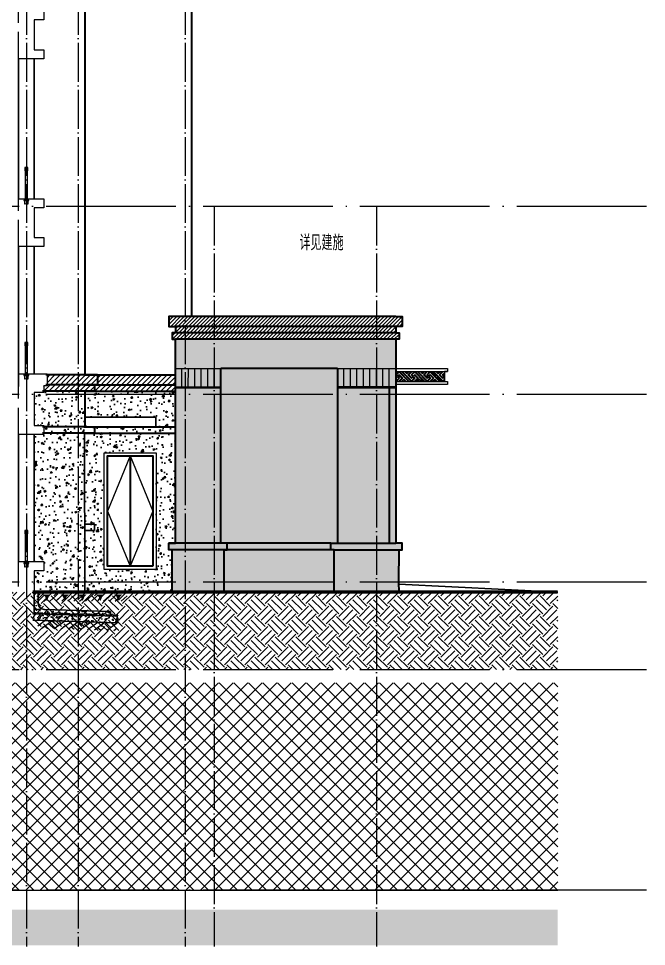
# Model space of a CAD drawing. Extents: x -518115 to 389031, y -231062 to 1628073.
# Drawn here: x 42304 to 51991, y -113795 to -99476 of the extents above; entities that cross this region are included whole.
import ezdxf
from ezdxf.xclip import XClip

# ---------------------------------------------------------------- set-up
doc = ezdxf.new("R2010")
doc.units = 0
doc.header["$LTSCALE"] = 1000
doc.header["$MEASUREMENT"] = 0
doc.header["$XCLIPFRAME"] = 0
doc.linetypes.add('DASH', pattern=[0.35, 0.25, -0.1])
doc.linetypes.add('DOTE', pattern=[2.42, 2, -0.2, 0.02, -0.2])
for name, color, linetype in [('3-剖面填充（细）', 250, 'Continuous'), ('5-平立面看线1', 45, 'Continuous'), ('COLUMN', 9, 'Continuous'), ('PUB_TEXT', 4, 'Continuous'), ('看线', 251, 'Continuous')]:
    doc.layers.add(name, color=color, linetype=linetype)
for name, color, linetype, lineweight in [('DOTE', 19, 'DOTE', 9), ('WINDOW', 144, 'Continuous', 15), ('内粉刷', 37, 'Continuous', 9), ('填充', 251, 'Continuous', 5), ('栏杆', 163, 'Continuous', 5), ('立面-中轮廓线', 213, 'Continuous', 35), ('立面-普通轮廓', 7, 'Continuous', 18), ('立面-栏杆', 105, 'Continuous', 15), ('立面-窗', 129, 'Continuous', 30), ('立面-窗开启线', 250, 'Continuous', 13), ('粉刷', 251, 'Continuous', 9)]:
    doc.layers.add(name, color=color, linetype=linetype, lineweight=lineweight)
doc.styles.add('_TCH_AXIS', font='COMPLEX', dxfattribs={"bigfont": 'GBCBIG'})
pattern_1 = [(50, (28072.99, 249033.25), (143.452037, -12.550427), [15, -165]), (355, (28072.99, 249033.25), (-27.750267, 150.438427), [12, -132]), (100.4514, (28084.94, 249032.2), (115.701876, 137.88791), [12.74804, -140.22842]), (46.1842, (28072.99, 249073.25), (213.44821, -33.1038), [22.5, -247.5]), (96.6356, (28090.77, 249070.5), (186.93254, 194.82357), [19.12206, -210.3426]), (351.1842, (28072.99, 249073.25), (186.93239, 194.82372), [18, -198]), (21, (28092.99, 249063.25), (119.38141, -80.52378), [15, -165]), (326, (28092.99, 249063.25), (48.663066, 145.03001), [12, -132]), (71.4514, (28102.93, 249056.54), (168.044526, 64.5061), [12.74804, -140.22842]), (37.5, (28072.986, 249033.25), (2.431971, 66.578771), [0, -130.4, 0, -134, 0, -132.5]), (7.5, (28072.986, 249033.25), (52.613907, 78.882342), [0, -76.4, 0, -127.4, 0, -50.5]), (327.5, (28028.386, 249033.25), (106.764487, -4.510974), [0, -50, 0, -156, 0, -207]), (317.5, (28008.39, 249033.25), (116.637234, 20.020996), [0, -65, 0, -103.6, 0, -147])]

# ---------------------------------------------------------------- blocks, each defined once
blk = doc.blocks.new('GDFGDGRGDGD')
at = {"layer": '内粉刷'}
blk.add_lwpolyline([(552569, 93471), (552569, 93656), (552959, 93656), (552959, 93516), (552809, 93516), (552809, 93056), (552959, 93056), (552959, 92916), (552569, 92916), (552569, 93331)], dxfattribs=at)
at = {"layer": '立面-中轮廓线'}
for p, q in [((553589, 96436), (553589, 93536)), ((555239, 96436), (555239, 93536))]:
    blk.add_line(p, q, dxfattribs=at)
blk = doc.blocks.new('A$C01BC52BD')
at = {"layer": '立面-栏杆'}
for p, q in [((-15, 0), (-15, 450)), ((15, 450), (15, 0))]:
    blk.add_line(p, q, dxfattribs=at)
at = {"layer": '立面-栏杆', "linetype": 'DASH', "ltscale": 0.1}
for p, q in [((40, 0), (-40, 0)), ((-40, 0), (-40, -7)), ((40, -7), (40, 0)), ((-40, -7), (-30, -7)), ((-30, -7), (-30, -51)), ((-22, -7), (22, -7)), ((-22, -51), (-22, -7)), ((-15, -53), (-21, -53)), ((-21, -60), (-15, -60)), ((-13, -57), (-13, -56)), ((13, -56), (13, -57)), ((21, -53), (15, -53)), ((15, -60), (21, -60)), ((22, -7), (22, -51)), ((30, -7), (40, -7)), ((30, -51), (30, -7))]:
    blk.add_line(p, q, dxfattribs=at)
at = {"layer": '立面-栏杆'}
for points in [[(25, 500), (-25, 500), (-25, 450), (25, 450)], [(19, 494), (-19, 494), (-19, 456), (19, 456)]]:
    blk.add_lwpolyline(points, close=True, dxfattribs=at)
at = {"layer": '立面-栏杆', "linetype": 'DASH', "ltscale": 0.1}
for centre, major_axis, start_param, end_param in [((-21, -51), (6.36, 6.36), 2.356194, 3.926991), ((-21, -51), (1.27, 1.27), 2.356194, 3.926991), ((-15, -56), (1.91, 1.91), 5.497787, 7.068583), ((-15, -57), (1.91, 1.91), 3.926991, 5.497787), ((15, -56), (1.91, 1.91), 0.785398, 2.356194), ((17, -55), (3.53, 3.53), 2.748894, 3.534292), ((21, -51), (-6.36, 6.36), 2.356194, 3.926991), ((21, -51), (-1.27, 1.27), 2.356194, 3.926991)]:
    blk.add_ellipse(centre, major_axis=major_axis, ratio=1, start_param=start_param, end_param=end_param, dxfattribs=at)
blk = doc.blocks.new('$LinePat$素土夯实')
at = {"color": 0}
for p, q in [((0, -210), (210, 0)), ((120, -300), (420, 0)), ((420, 0), (608, -188)), ((495, -300), (795, 0)), ((615, 0), (705, -90)), ((210, -210), (300, -300)), ((315, -105), (502, -293)), ((705, -300), (795, -210))]:
    blk.add_line(p, q, dxfattribs=at)
blk = doc.blocks.new('$LinePat$自然土壤')
at = {"color": 0}
for p, q in [((0, -90), (71, -19)), ((0, -300), (211, -89)), ((210, -300), (286, -224)), ((420, -300), (630, -90))]:
    blk.add_line(p, q, dxfattribs=at)
for points in [[(0, 0), (630, 0), (168, -45), (462, -45)], [(168, -45), (462, -45), (252, -132), (378, -132)], [(252, -132), (378, -132), (315, -300)]]:
    blk.add_solid(points, dxfattribs=at)
blk = doc.blocks.new('sanshui')
at = {"layer": '粉刷'}
h = blk.add_hatch(dxfattribs=at)
h.set_pattern_fill('混凝土', color=256, scale=20)
h.set_pattern_definition(pattern_1)
edge = h.paths.add_edge_path()
edge.add_line((346318, 427330), (346258, 427330))
edge.add_line((346258, 427330), (346258, 427160))
edge.add_arc((346158, 427160), 100, 271.7184, 360, ccw=False)
edge.add_line((346161, 427060), (345138, 427030))
edge.add_line((345138, 427030), (345138, 426970))
edge.add_line((345138, 426970), (346318, 427005))
edge.add_line((346318, 427005), (346318, 427330))
h = blk.add_hatch(dxfattribs=at)
h.set_pattern_fill('混凝土', color=256, scale=20)
h.set_pattern_definition(pattern_1)
h.paths.add_polyline_path([(346338, 426896), (346338, 426996), (345038, 426957), (345038, 426857)])
at = {"layer": 'COLUMN'}
for p, q in [((346258, 427330), (346318, 427330)), ((346258, 427160), (346258, 427330)), ((346318, 426995), (346318, 427330)), ((346338, 426996), (345038, 426957)), ((346161, 427060), (345138, 427030)), ((345138, 426960), (345138, 427030)), ((345038, 426857), (345038, 426957)), ((346338, 426896), (345038, 426857))]:
    blk.add_line(p, q, dxfattribs=at)
blk.add_arc((346158, 427160), 100, 271.7184, 0, dxfattribs=at)
at = {"layer": '立面-中轮廓线', "linetype": 'DASH', "ltscale": 0.3}
blk.add_lwpolyline([(345028, 426857), (345028, 426966), (346318, 427005)], dxfattribs=at)
at = {"layer": '粉刷'}
blk.add_line((344881, 427330), (346258, 427330), dxfattribs=at)
at = {"layer": '粉刷', "yscale": 0.4, "zscale": 0.4}
for name, p, xscale, rotation in [('$LinePat$自然土壤', (345157, 427310), -0.4369306507241237, 359.9999999999903), ('$LinePat$自然土壤', (345432, 427310), -0.4369306507241237, 359.9999999999903), ('$LinePat$自然土壤', (345707, 427310), -0.4369306507241237, 359.9999999999903), ('$LinePat$自然土壤', (345983, 427310), -0.4369306507241237, 359.9999999999903), ('$LinePat$自然土壤', (346258, 427310), -0.4369306507241237, 359.9999999999903), ('$LinePat$素土夯实', (345444, 426869), -0.5117605352322558, 1.718358001643932), ('$LinePat$素土夯实', (345851, 426881), -0.5117605352322558, 1.718358001643932), ('$LinePat$素土夯实', (346258, 426893), -0.5117605352322558, 1.718358001643932)]:
    blk.add_blockref(name, p, dxfattribs=dict(at, xscale=xscale, rotation=rotation))
blk = doc.blocks.new('A$C0A34545E')
at = {"layer": '栏杆'}
for p, q in [((0, 450), (0, 360)), ((345, 450), (345, 360)), ((157.5, 37.5), (157.5, 412.5)), ((187.5, 37.5), (187.5, 412.5)), ((0, 0), (0, 90)), ((345, 0), (345, 90))]:
    blk.add_line(p, q, dxfattribs=at)
for points in [[(0, 450), (345, 450)], [(0, 360), (37.5, 360)], [(37.5, 360), (37.5, 412.5)], [(37.5, 412.5), (157.5, 412.5)], [(307.5, 412.5), (187.5, 412.5)], [(307.5, 360), (307.5, 412.5)], [(345, 360), (307.5, 360)], [(0, 90), (37.5, 90)], [(0, 0), (345, 0)], [(37.5, 90), (37.5, 37.5)], [(37.5, 37.5), (157.5, 37.5)], [(307.5, 37.5), (187.5, 37.5)], [(345, 90), (307.5, 90)], [(307.5, 90), (307.5, 37.5)]]:
    blk.add_lwpolyline(points, dxfattribs=at)
blk = doc.blocks.new('A$C18B76059')
at = {"layer": '栏杆', "xscale": -1}
for p in [(397, 4590), (1927, 4590), (3457, 4590), (3967, 4590), (4477, 4590), (6007, 4590), (6517, 4590), (7537, 4590), (8047, 4590), (652, 3825), (1672, 3825), (2692, 3825), (3712, 3825), (4732, 3825), (5752, 3825), (6772, 3825), (7792, 3825), (397, 3570), (1927, 3570), (3457, 3570), (3967, 3570), (4477, 3570), (6007, 3570), (6517, 3570), (7537, 3570), (8047, 3570), (652, 3315), (1672, 3315), (2692, 3315), (3712, 3315), (4732, 3315), (5752, 3315), (6772, 3315), (7792, 3315), (397, 3060), (1927, 3060), (3457, 3060), (3967, 3060), (4477, 3060), (6007, 3060), (6517, 3060), (7537, 3060), (8047, 3060), (397, 2550), (397, 2550), (1927, 2550), (1927, 2550), (3457, 2550), (3457, 2550), (3967, 2550), (3967, 2550), (4477, 2550), (4477, 2550), (6007, 2550), (6007, 2550), (6517, 2550), (6517, 2550), (7537, 2550), (7537, 2550), (8047, 2550), (8047, 2550), (652, 1785), (1672, 1785), (2692, 1785), (3712, 1785), (4732, 1785), (5752, 1785), (6772, 1785), (7792, 1785), (397, 1530), (397, 1530), (1927, 1530), (1927, 1530), (3457, 1530), (3457, 1530), (3967, 1530), (3967, 1530), (4477, 1530), (4477, 1530), (6007, 1530), (6007, 1530), (6517, 1530), (6517, 1530), (7537, 1530), (7537, 1530), (8047, 1530), (8047, 1530), (652, 1275), (1672, 1275), (2692, 1275), (3712, 1275), (4732, 1275), (5752, 1275), (6772, 1275), (7792, 1275), (397, 1020), (1927, 1020), (3457, 1020), (3967, 1020), (4477, 1020), (6007, 1020), (6517, 1020), (7537, 1020), (8047, 1020), (397, 510), (1927, 510), (3457, 510), (3967, 510), (4477, 510), (6007, 510), (6517, 510), (7537, 510), (8047, 510), (652, 255), (1672, 255), (2692, 255), (3712, 255), (4732, 255), (5752, 255), (6772, 255), (7792, 255)]:
    blk.add_blockref('A$C0A34545E', p, dxfattribs=at)
at = {"layer": '栏杆'}
for p in [(562, 4590), (1072, 4590), (2092, 4590), (2602, 4590), (4642, 4590), (5152, 4590), (6682, 4590), (8212, 4590), (817, 3825), (1837, 3825), (2857, 3825), (3877, 3825), (4897, 3825), (5917, 3825), (6937, 3825), (7957, 3825), (562, 3570), (1072, 3570), (2092, 3570), (2602, 3570), (4642, 3570), (5152, 3570), (6682, 3570), (8212, 3570), (817, 3315), (1837, 3315), (2857, 3315), (3877, 3315), (4897, 3315), (5917, 3315), (6937, 3315), (7957, 3315), (562, 3060), (1072, 3060), (2092, 3060), (2602, 3060), (4642, 3060), (5152, 3060), (6682, 3060), (8212, 3060), (562, 2550), (562, 2550), (1072, 2550), (1072, 2550), (2092, 2550), (2092, 2550), (2602, 2550), (2602, 2550), (4642, 2550), (4642, 2550), (5152, 2550), (5152, 2550), (6682, 2550), (6682, 2550), (8212, 2550), (8212, 2550), (817, 1785), (1837, 1785), (2857, 1785), (3877, 1785), (4897, 1785), (5917, 1785), (6937, 1785), (7957, 1785), (562, 1530), (562, 1530), (1072, 1530), (1072, 1530), (2092, 1530), (2092, 1530), (2602, 1530), (2602, 1530), (4642, 1530), (4642, 1530), (5152, 1530), (5152, 1530), (6682, 1530), (6682, 1530), (8212, 1530), (8212, 1530), (817, 1275), (1837, 1275), (2857, 1275), (3877, 1275), (4897, 1275), (5917, 1275), (6937, 1275), (7957, 1275), (562, 1020), (1072, 1020), (2092, 1020), (2602, 1020), (4642, 1020), (5152, 1020), (6682, 1020), (8212, 1020), (562, 510), (1072, 510), (2092, 510), (2602, 510), (4642, 510), (5152, 510), (6682, 510), (8212, 510), (817, 255), (1837, 255), (2857, 255), (3877, 255), (4897, 255), (5917, 255), (6937, 255), (7957, 255)]:
    blk.add_blockref('A$C0A34545E', p, dxfattribs=at)
for p, rotation in [((0, 4732), 270), ((652, 4785), 180), ((1672, 4785), 180), ((1530, 4732), 270), ((2692, 4785), 180), ((3060, 4732), 270), ((3712, 4785), 180), ((3570, 4732), 270), ((4080, 4732), 270), ((4732, 4785), 180), ((5752, 4785), 180), ((5610, 4732), 270), ((6120, 4732), 270), ((6772, 4785), 180), ((7140, 4732), 270), ((7792, 4785), 180), ((7650, 4732), 270), ((397, 4530), 180), ((1927, 4530), 180), ((3457, 4530), 180), ((3967, 4530), 180), ((4477, 4530), 180), ((6007, 4530), 180), ((6517, 4530), 180), ((7537, 4530), 180), ((8047, 4530), 180), ((255, 4477), 270), ((1275, 4477), 270), ((2295, 4477), 270), ((3315, 4477), 270), ((4335, 4477), 270), ((5355, 4477), 270), ((6375, 4477), 270), ((7395, 4477), 270), ((960, 3877), 90), ((1470, 3877), 90), ((2490, 3877), 90), ((3000, 3877), 90), ((5040, 3877), 90), ((5550, 3877), 90), ((7080, 3877), 90), ((8610, 3877), 90), ((397, 4020), 180), ((1215, 3622), 90), ((1927, 4020), 180), ((2235, 3622), 90), ((3255, 3622), 90), ((3457, 4020), 180), ((3967, 4020), 180), ((4275, 3622), 90), ((4477, 4020), 180), ((5295, 3622), 90), ((6007, 4020), 180), ((6315, 3622), 90), ((6517, 4020), 180), ((7335, 3622), 90), ((7537, 4020), 180), ((8047, 4020), 180), ((8355, 3622), 90), ((652, 3765), 180), ((960, 3367), 90), ((1470, 3367), 90), ((1672, 3765), 180), ((2490, 3367), 90), ((2692, 3765), 180), ((3000, 3367), 90), ((3712, 3765), 180), ((4732, 3765), 180), ((5040, 3367), 90), ((5550, 3367), 90), ((5752, 3765), 180), ((6772, 3765), 180), ((7080, 3367), 90), ((7792, 3765), 180), ((8610, 3367), 90), ((397, 3510), 180), ((397, 3510), 180), ((255, 3457), 270), ((1275, 3457), 270), ((1927, 3510), 180), ((1927, 3510), 180), ((2295, 3457), 270), ((3457, 3510), 180), ((3457, 3510), 180), ((3315, 3457), 270), ((3967, 3510), 180), ((3967, 3510), 180), ((4477, 3510), 180), ((4477, 3510), 180), ((4335, 3457), 270), ((5355, 3457), 270), ((6007, 3510), 180), ((6007, 3510), 180), ((6517, 3510), 180), ((6517, 3510), 180), ((6375, 3457), 270), ((7537, 3510), 180), ((7537, 3510), 180), ((7395, 3457), 270), ((8047, 3510), 180), ((8047, 3510), 180), ((652, 3255), 180), ((1672, 3255), 180), ((2692, 3255), 180), ((3712, 3255), 180), ((4732, 3255), 180), ((5752, 3255), 180), ((6772, 3255), 180), ((7792, 3255), 180), ((0, 3202), 270), ((1530, 3202), 270), ((3060, 3202), 270), ((3570, 3202), 270), ((4080, 3202), 270), ((5610, 3202), 270), ((6120, 3202), 270), ((7140, 3202), 270), ((7650, 3202), 270), ((1215, 2602), 90), ((2235, 2602), 90), ((3255, 2602), 90), ((4275, 2602), 90), ((5295, 2602), 90), ((6315, 2602), 90), ((7335, 2602), 90), ((8355, 2602), 90), ((0, 2692), 270), ((652, 2745), 180), ((1672, 2745), 180), ((1530, 2692), 270), ((2692, 2745), 180), ((3060, 2692), 270), ((3712, 2745), 180), ((3570, 2692), 270), ((4080, 2692), 270), ((4732, 2745), 180), ((5752, 2745), 180), ((5610, 2692), 270), ((6120, 2692), 270), ((6772, 2745), 180), ((7140, 2692), 270), ((7792, 2745), 180), ((7650, 2692), 270), ((397, 2490), 180), ((255, 2437), 270), ((1275, 2437), 270), ((1927, 2490), 180), ((2295, 2437), 270), ((3457, 2490), 180), ((3315, 2437), 270), ((3967, 2490), 180), ((4477, 2490), 180), ((4335, 2437), 270), ((5355, 2437), 270), ((6007, 2490), 180), ((6517, 2490), 180), ((6375, 2437), 270), ((7537, 2490), 180), ((7395, 2437), 270), ((8047, 2490), 180), ((960, 1837), 90), ((1470, 1837), 90), ((2490, 1837), 90), ((3000, 1837), 90), ((5040, 1837), 90), ((5550, 1837), 90), ((7080, 1837), 90), ((8610, 1837), 90), ((397, 1980), 180), ((1927, 1980), 180), ((3457, 1980), 180), ((3967, 1980), 180), ((4477, 1980), 180), ((6007, 1980), 180), ((6517, 1980), 180), ((7537, 1980), 180), ((8047, 1980), 180), ((652, 1725), 180), ((1215, 1582), 90), ((1672, 1725), 180), ((2235, 1582), 90), ((2692, 1725), 180), ((3255, 1582), 90), ((3712, 1725), 180), ((4275, 1582), 90), ((4732, 1725), 180), ((5295, 1582), 90), ((5752, 1725), 180), ((6315, 1582), 90), ((6772, 1725), 180), ((7335, 1582), 90), ((7792, 1725), 180), ((8355, 1582), 90), ((0, 1672), 270), ((1530, 1672), 270), ((3060, 1672), 270), ((3570, 1672), 270), ((4080, 1672), 270), ((5610, 1672), 270), ((6120, 1672), 270), ((7140, 1672), 270), ((7650, 1672), 270), ((397, 1470), 180), ((255, 1417), 270), ((1275, 1417), 270), ((1927, 1470), 180), ((2295, 1417), 270), ((3457, 1470), 180), ((3315, 1417), 270), ((3967, 1470), 180), ((4477, 1470), 180), ((4335, 1417), 270), ((5355, 1417), 270), ((6007, 1470), 180), ((6517, 1470), 180), ((6375, 1417), 270), ((7537, 1470), 180), ((7395, 1417), 270), ((8047, 1470), 180), ((0, 1162), 270), ((652, 1215), 180), ((1672, 1215), 180), ((1530, 1162), 270), ((2692, 1215), 180), ((3060, 1162), 270), ((3712, 1215), 180), ((3570, 1162), 270), ((4080, 1162), 270), ((4732, 1215), 180), ((5752, 1215), 180), ((5610, 1162), 270), ((6120, 1162), 270), ((6772, 1215), 180), ((7140, 1162), 270), ((7792, 1215), 180), ((7650, 1162), 270), ((1215, 562), 90), ((2235, 562), 90), ((3255, 562), 90), ((4275, 562), 90), ((5295, 562), 90), ((6315, 562), 90), ((7335, 562), 90), ((8355, 562), 90), ((960, 307), 90), ((1470, 307), 90), ((2490, 307), 90), ((3000, 307), 90), ((5040, 307), 90), ((5550, 307), 90), ((7080, 307), 90), ((8610, 307), 90), ((397, 450), 180), ((1927, 450), 180), ((3457, 450), 180), ((3967, 450), 180), ((4477, 450), 180), ((6007, 450), 180), ((6517, 450), 180), ((7537, 450), 180), ((8047, 450), 180)]:
    blk.add_blockref('A$C0A34545E', p, dxfattribs=dict(at, rotation=rotation))
at = {"layer": '栏杆', "xscale": -1}
for p, rotation in [((960, 4732), 90), ((817, 4785), 180), ((1470, 4732), 90), ((1837, 4785), 180), ((2490, 4732), 90), ((3000, 4732), 90), ((2857, 4785), 180), ((3877, 4785), 180), ((5040, 4732), 90), ((4897, 4785), 180), ((5550, 4732), 90), ((5917, 4785), 180), ((7080, 4732), 90), ((6937, 4785), 180), ((7957, 4785), 180), ((8610, 4732), 90), ((562, 4530), 180), ((1072, 4530), 180), ((2092, 4530), 180), ((2602, 4530), 180), ((4642, 4530), 180), ((5152, 4530), 180), ((6682, 4530), 180), ((8212, 4530), 180), ((1215, 4477), 90), ((2235, 4477), 90), ((3255, 4477), 90), ((4275, 4477), 90), ((5295, 4477), 90), ((6315, 4477), 90), ((7335, 4477), 90), ((8355, 4477), 90), ((0, 3877), 270), ((1530, 3877), 270), ((3060, 3877), 270), ((3570, 3877), 270), ((4080, 3877), 270), ((5610, 3877), 270), ((6120, 3877), 270), ((7140, 3877), 270), ((7650, 3877), 270), ((255, 3622), 270), ((562, 4020), 180), ((1072, 4020), 180), ((1275, 3622), 270), ((2092, 4020), 180), ((2295, 3622), 270), ((2602, 4020), 180), ((3315, 3622), 270), ((4335, 3622), 270), ((4642, 4020), 180), ((5152, 4020), 180), ((5355, 3622), 270), ((6375, 3622), 270), ((6682, 4020), 180), ((7395, 3622), 270), ((8212, 4020), 180), ((0, 3367), 270), ((817, 3765), 180), ((1530, 3367), 270), ((1837, 3765), 180), ((2857, 3765), 180), ((3060, 3367), 270), ((3570, 3367), 270), ((3877, 3765), 180), ((4080, 3367), 270), ((4897, 3765), 180), ((5610, 3367), 270), ((5917, 3765), 180), ((6120, 3367), 270), ((6937, 3765), 180), ((7140, 3367), 270), ((7650, 3367), 270), ((7957, 3765), 180), ((562, 3510), 180), ((562, 3510), 180), ((1215, 3457), 90), ((1072, 3510), 180), ((1072, 3510), 180), ((2235, 3457), 90), ((2092, 3510), 180), ((2092, 3510), 180), ((2602, 3510), 180), ((2602, 3510), 180), ((3255, 3457), 90), ((4275, 3457), 90), ((4642, 3510), 180), ((4642, 3510), 180), ((5295, 3457), 90), ((5152, 3510), 180), ((5152, 3510), 180), ((6315, 3457), 90), ((6682, 3510), 180), ((6682, 3510), 180), ((7335, 3457), 90), ((8355, 3457), 90), ((8212, 3510), 180), ((8212, 3510), 180), ((817, 3255), 180), ((1837, 3255), 180), ((2857, 3255), 180), ((3877, 3255), 180), ((4897, 3255), 180), ((5917, 3255), 180), ((6937, 3255), 180), ((7957, 3255), 180), ((960, 3202), 90), ((1470, 3202), 90), ((2490, 3202), 90), ((3000, 3202), 90), ((5040, 3202), 90), ((5550, 3202), 90), ((7080, 3202), 90), ((8610, 3202), 90), ((255, 2602), 270), ((1275, 2602), 270), ((2295, 2602), 270), ((3315, 2602), 270), ((4335, 2602), 270), ((5355, 2602), 270), ((6375, 2602), 270), ((7395, 2602), 270), ((960, 2692), 90), ((817, 2745), 180), ((1470, 2692), 90), ((1837, 2745), 180), ((2490, 2692), 90), ((3000, 2692), 90), ((2857, 2745), 180), ((3877, 2745), 180), ((5040, 2692), 90), ((4897, 2745), 180), ((5550, 2692), 90), ((5917, 2745), 180), ((7080, 2692), 90), ((6937, 2745), 180), ((7957, 2745), 180), ((8610, 2692), 90), ((562, 2490), 180), ((1215, 2437), 90), ((1072, 2490), 180), ((2235, 2437), 90), ((2092, 2490), 180), ((2602, 2490), 180), ((3255, 2437), 90), ((4275, 2437), 90), ((4642, 2490), 180), ((5295, 2437), 90), ((5152, 2490), 180), ((6315, 2437), 90), ((6682, 2490), 180), ((7335, 2437), 90), ((8355, 2437), 90), ((8212, 2490), 180), ((0, 1837), 270), ((1530, 1837), 270), ((3060, 1837), 270), ((3570, 1837), 270), ((4080, 1837), 270), ((5610, 1837), 270), ((6120, 1837), 270), ((7140, 1837), 270), ((7650, 1837), 270), ((562, 1980), 180), ((1072, 1980), 180), ((2092, 1980), 180), ((2602, 1980), 180), ((4642, 1980), 180), ((5152, 1980), 180), ((6682, 1980), 180), ((8212, 1980), 180), ((255, 1582), 270), ((817, 1725), 180), ((1275, 1582), 270), ((1837, 1725), 180), ((2295, 1582), 270), ((2857, 1725), 180), ((3315, 1582), 270), ((3877, 1725), 180), ((4335, 1582), 270), ((4897, 1725), 180), ((5355, 1582), 270), ((5917, 1725), 180), ((6375, 1582), 270), ((6937, 1725), 180), ((7395, 1582), 270), ((7957, 1725), 180), ((960, 1672), 90), ((1470, 1672), 90), ((2490, 1672), 90), ((3000, 1672), 90), ((5040, 1672), 90), ((5550, 1672), 90), ((7080, 1672), 90), ((8610, 1672), 90), ((562, 1470), 180), ((1215, 1417), 90), ((1072, 1470), 180), ((2235, 1417), 90), ((2092, 1470), 180), ((2602, 1470), 180), ((3255, 1417), 90), ((4275, 1417), 90), ((4642, 1470), 180), ((5295, 1417), 90), ((5152, 1470), 180), ((6315, 1417), 90), ((6682, 1470), 180), ((7335, 1417), 90), ((8355, 1417), 90), ((8212, 1470), 180), ((960, 1162), 90), ((817, 1215), 180), ((1470, 1162), 90), ((1837, 1215), 180), ((2490, 1162), 90), ((3000, 1162), 90), ((2857, 1215), 180), ((3877, 1215), 180), ((5040, 1162), 90), ((4897, 1215), 180), ((5550, 1162), 90), ((5917, 1215), 180), ((7080, 1162), 90), ((6937, 1215), 180), ((7957, 1215), 180), ((8610, 1162), 90), ((255, 562), 270), ((1275, 562), 270), ((2295, 562), 270), ((3315, 562), 270), ((4335, 562), 270), ((5355, 562), 270), ((6375, 562), 270), ((7395, 562), 270), ((0, 307), 270), ((1530, 307), 270), ((3060, 307), 270), ((3570, 307), 270), ((4080, 307), 270), ((5610, 307), 270), ((6120, 307), 270), ((7140, 307), 270), ((7650, 307), 270), ((562, 450), 180), ((1072, 450), 180), ((2092, 450), 180), ((2602, 450), 180), ((4642, 450), 180), ((5152, 450), 180), ((6682, 450), 180), ((8212, 450), 180)]:
    blk.add_blockref('A$C0A34545E', p, dxfattribs=dict(at, rotation=rotation))
blk = doc.blocks.new('A$C44424E64')
at = {"layer": 'WINDOW', "color": 8}
ref = blk.add_blockref('A$C18B76059', (1324, 1970), dxfattribs=dict(at, xscale=-0.6666666666666669, yscale=0.6666666666666669, zscale=0.6666666666666667, rotation=134.9999999999999))
XClip(ref).set_block_clipping_path([(3580.2591819495, 598.8396887576), (685.7145168341, 3493.3843538732), (526.6154910668, 3334.285328106), (3421.1601561825, 439.7406629905)])
ref = blk.add_blockref('A$C18B76059', (3968, 1970), dxfattribs=dict(at, xscale=-0.6666666666666669, yscale=0.6666666666666669, zscale=0.6666666666666667, rotation=134.9999999999999))
XClip(ref).set_block_clipping_path([(3580.2591819495, 598.8396887576), (518.7848702534, 3660.3140004537), (359.6858444863, 3501.2149746866), (3421.1601561825, 439.7406629905)])
ref = blk.add_blockref('A$C18B76059', (6613, 1970), dxfattribs=dict(at, xscale=-0.6666666666666669, yscale=0.6666666666666669, zscale=0.6666666666666667, rotation=134.9999999999999))
XClip(ref).set_block_clipping_path([(3580.2591819495, 598.8396887576), (518.7848702534, 3660.3140004537), (359.6858444863, 3501.2149746866), (3421.1601561825, 439.7406629905)])
ref = blk.add_blockref('A$C18B76059', (9257, 1970), dxfattribs=dict(at, xscale=-0.6666666666666669, yscale=0.6666666666666669, zscale=0.6666666666666667, rotation=134.9999999999999))
XClip(ref).set_block_clipping_path([(2983.3842314337, 1195.7146392731), (518.7848702534, 3660.3140004537), (359.6858444863, 3501.2149746866), (2824.2852056667, 1036.6156135062)])
blk = doc.blocks.new('HFHFHVCB')
at = {"layer": '3-剖面填充（细）'}
h = blk.add_hatch(dxfattribs=at)
h.set_pattern_fill('ANSI31', color=256, scale=25)
h.set_pattern_definition([(45, (-819491.236, -893270.692), (-28.0633004, 28.0633004), [])])
h.paths.add_polyline_path([(303877, -122691), (303877, -122590), (303927, -122590), (303927, -122490), (303827, -122490), (303827, -122340), (307428, -122340), (307428, -122490), (307328, -122490), (307328, -122590), (307378, -122590), (307378, -122690)])
at = {"layer": '3-剖面填充（细）', "true_color": 0x636466}
h = blk.add_hatch(dxfattribs=at)
h.set_pattern_fill('CROSS', color=251, scale=30)
h.set_pattern_definition([(0, (-61209.03, -287266.06), (47.625, 47.625), [23.8125, -71.4375]), (90, (-61197.126, -287277.964), (-47.625, 47.625), [23.8125, -71.4375])])
h.paths.add_polyline_path([(303877, -126590), (303877, -125937), (303827, -125937), (303827, -125837), (303928, -125837), (303927, -122690), (307328, -122690), (307328, -125837), (307427, -125837), (307428, -125937), (307377, -125937), (307377, -126437), (307377, -126437), (307377, -126590)])
for q in [(307377, -126468), (307378, -126593)]:
    blk.add_line((309828, -126590), q)
at = {"layer": '立面-中轮廓线', "color": 2}
for p, q in [((307327, -122340), (303927, -122340)), ((307327, -122490), (303927, -122490)), ((307327, -122590), (303927, -122590)), ((307327, -122690), (303927, -122690)), ((303927, -123140), (303927, -122690)), ((307328, -122690), (307328, -125837)), ((303928, -125837), (303927, -123140)), ((304627, -125837), (304628, -123140)), ((306429, -123140), (304628, -123140)), ((306429, -123140), (306429, -125837)), ((307228, -123440), (307228, -125837)), ((306328, -125837), (303827, -125837)), ((306428, -125837), (307328, -125837)), ((306328, -125937), (303827, -125937)), ((306378, -125937), (307377, -125937)), ((307378, -126589), (303877, -126590))]:
    blk.add_line(p, q, dxfattribs=at)
for points in [[(303927, -122340), (303827, -122340), (303827, -122490), (303927, -122490), (303927, -122590), (303877, -122590), (303877, -122690), (303927, -122690)], [(307328, -122340), (307428, -122340), (307428, -122490), (307328, -122490), (307328, -122590), (307378, -122590), (307378, -122690), (307328, -122690)], [(303877, -126590), (303877, -126437), (303877, -126437), (303877, -125937), (303827, -125937), (303827, -125837), (303928, -125837)], [(304678, -126590), (304678, -126437), (304678, -126437), (304678, -125937), (304728, -125937), (304728, -125837), (304627, -125837)], [(306378, -126590), (306378, -126437), (306378, -126437), (306378, -125937), (306328, -125937), (306328, -125837), (306428, -125837)], [(307378, -126590), (307377, -126437), (307377, -126437), (307378, -125937), (307428, -125937), (307428, -125837), (307328, -125837)]]:
    blk.add_lwpolyline(points, dxfattribs=at)
at = {"layer": '立面-普通轮廓', "color": 252, "true_color": 0x939598}
for p, q in [((303928, -123141), (304628, -123141)), ((303928, -123421), (303928, -123141)), ((304026, -123421), (304027, -123141)), ((304126, -123421), (304127, -123141)), ((304226, -123421), (304227, -123141)), ((304326, -123421), (304327, -123141)), ((304426, -123421), (304427, -123141)), ((304526, -123421), (304527, -123141)), ((304628, -123141), (304628, -123141)), ((304628, -123421), (304628, -123141)), ((306429, -123140), (307328, -123140)), ((306429, -123420), (306429, -123140)), ((306528, -123420), (306528, -123140)), ((306628, -123420), (306628, -123140)), ((306728, -123420), (306728, -123140)), ((306828, -123420), (306828, -123140)), ((306928, -123420), (306928, -123140)), ((307028, -123420), (307028, -123140)), ((307128, -123420), (307128, -123140)), ((307228, -123420), (307228, -123140)), ((307328, -123140), (307328, -123140)), ((307328, -123420), (307328, -123140)), ((303928, -123421), (304628, -123421)), ((303948, -123420), (303948, -123440)), ((304608, -123421), (304608, -123441)), ((306429, -123420), (307328, -123420)), ((306449, -123420), (306449, -123440)), ((307308, -123420), (307308, -123440)), ((303928, -123440), (304628, -123441)), ((306429, -123440), (307328, -123440))]:
    blk.add_line(p, q, dxfattribs=at)
at = {"layer": '立面-普通轮廓', "color": 4}
for p, q in [((307328, -123189), (308128, -123189)), ((307328, -123339), (308128, -123339))]:
    blk.add_line(p, q, dxfattribs=at)
blk.add_lwpolyline([(307328, -123139), (308128, -123139), (308128, -123189), (308078, -123189), (308078, -123339), (308128, -123339), (308128, -123389), (307328, -123389)], dxfattribs=at)
at = {"layer": '栏杆', "color": 8}
ref = blk.add_blockref('A$C44424E64', (308078, -123339), dxfattribs=dict(at, xscale=-1))
XClip(ref).set_block_clipping_path([(-0.0000000001, 0), (-0.0000000001, 75.001218815), (-0.0000000001, 118.6849224028), (-0.0000000001, 150.0008437444), (750.53298124, 149.9595289983), (750.2089675616, -0.8394176274)])
blk = doc.blocks.new('GDGDGDGRD')
at = {"layer": '立面-普通轮廓'}
blk.add_lwpolyline([(303628, -110876), (302828, -110876), (302828, -109076), (303628, -109076)], close=True, dxfattribs=at)
at = {"layer": '立面-窗'}
blk.add_line((303228, -109126), (303228, -110826), dxfattribs=at)
blk.add_lwpolyline([(303578, -110826), (302878, -110826), (302878, -109126), (303578, -109126)], close=True, dxfattribs=at)
at = {"layer": '立面-窗开启线', "ltscale": 0.5}
for points in [[(303228, -109126), (302878, -109976), (303228, -110826)], [(303228, -109126), (303578, -109976), (303228, -110826)]]:
    blk.add_lwpolyline(points, dxfattribs=at)

msp = doc.modelspace()

# ---------------------------------------------------------------- hatches: boundary and pattern name
at = {"layer": '3-剖面填充（细）'}
h = msp.add_hatch(dxfattribs=at)
h.set_pattern_fill('ANSI31', color=256, scale=35)
h.set_pattern_definition([(45, (-295726.484, -131852.446), (-39.2886205, 39.2886205), [])])
h.paths.add_polyline_path([(44723.9, -105226.3), (44723.9, -104976.3), (43574, -104976.3), (43574, -104976.4), (42744, -104976.4), (42744, -105146.4), (42694, -105146.4), (42694, -105226.4)])
h = msp.add_hatch(dxfattribs=at)
h.set_pattern_fill('混凝土', color=251, scale=40)
h.set_pattern_definition([(50, (-295726.48, -131852.45), (286.90407, -25.10085), [30, -330]), (355, (-295726.48, -131852.45), (-55.50053, 300.87685), [24, -264]), (100.4514, (-295702.58, -131854.54), (231.40375, 275.77582), [25.49608, -280.45684]), (46.1842, (-295726.5, -131772.45), (426.89642, -66.2076), [45, -495]), (96.6356, (-295690.9, -131777.96), (373.8651, 389.64715), [38.2441, -420.6852]), (351.1842, (-295726.5, -131772.45), (373.8648, 389.64744), [36, -396]), (21, (-295686.48, -131792.45), (238.76282, -161.04756), [30, -330]), (326, (-295686.48, -131792.45), (97.32613, 290.06002), [24, -264]), (71.4514, (-295666.6, -131805.87), (336.08905, 129.0122), [25.49608, -280.45684]), (37.5, (-295726.48, -131852.45), (4.863942, 133.15754), [0, -260.8, 0, -268, 0, -265]), (7.5, (-295726.48, -131852.45), (105.227815, 157.764685), [0, -152.8, 0, -254.8, 0, -101]), (327.5, (-295815.68, -131852.45), (213.528974, -9.02195), [0, -100, 0, -312, 0, -414]), (317.5, (-295855.68, -131852.45), (233.27447, 40.04199), [0, -130, 0, -207.2, 0, -294])])
h.paths.add_polyline_path([(43624.7, -106176.4), (44424.7, -106176.4), (44424.7, -107976.4), (43624.7, -107976.4)], flags=16)
h.paths.add_polyline_path([(43424.7, -105776.3), (43424.7, -105626.3), (44423.9, -105626.3), (44423.9, -105776.3)], flags=16)
h.paths.add_polyline_path([(44673.9, -108326.4), (44673.9, -107673.2), (44623.9, -107673.2), (44623.9, -107573.3), (44723.9, -107573.3), (44723.9, -105226.3), (42694, -105226.4), (42694, -105246.4), (42544, -105246.4), (42544, -105756.4), (42694, -105756.4), (42694, -105896.4), (42543.8, -105896.4), (42544, -107856.4), (42694, -107856.4), (42694, -107996.4), (42544, -107996.4), (42544, -108326.4)])
at = {"layer": '填充'}
h = msp.add_hatch(dxfattribs=at)
h.set_pattern_fill('EARTH', color=250, scale=70, angle=45, style=0)
h.set_pattern_definition([(45, (-755379.94, -494790.7), (0, 314.308964), [222.25, -222.25]), (45, (-755438.88, -494731.77), (0, 314.308964), [222.25, -222.25]), (45, (-755497.8, -494672.84), (0, 314.308964), [222.25, -222.25]), (135, (-755497.8, -494633.55), (-314.308964, 0), [222.25, -222.25]), (135, (-755438.88, -494574.62), (-314.308964, 0), [222.25, -222.25]), (135, (-755379.94, -494515.69), (-314.308964, 0), [222.25, -222.25])])
edge = h.paths.add_edge_path()
edge.add_line((41524, -108326.5), (41524, -109519.7))
edge.add_line((41542.1, -109526.4), (50624, -109519.7))
edge.add_line((50624, -109519.7), (50624, -108326.4))
edge.add_line((50624, -108326.4), (41545.9, -108326.5))
h = msp.add_hatch(dxfattribs=at)
h.set_pattern_fill('ANSI37', color=196, scale=100, style=0)
h.set_pattern_definition([(45, (-1009223.43, -491270.43), (-112.253202, 112.253202), []), (135, (-1009223.43, -491270.43), (-112.253202, -112.253202), [])])
h.paths.add_polyline_path([(41324.4, -113026.9), (41324.4, -112926.9), (50624, -112926.8), (50624, -109726.8), (41324, -109728), (41324, -109176.4), (34224, -109176.4), (34223.7, -109726.8), (30174, -109726.8), (30174, -109726.8), (30174, -112926.8), (34223.6, -112926.9), (34223.6, -113026.9)])
h = msp.add_hatch(dxfattribs=at)
h.set_pattern_fill('EARTH', color=250, scale=70, angle=45, style=0)
h.set_pattern_definition([(45, (-563518.12, 203625.1), (0, 314.308964), [222.25, -222.25]), (45, (-563577.05, 203684.04), (0, 314.308964), [222.25, -222.25]), (45, (-563635.98, 203742.97), (0, 314.308964), [222.25, -222.25]), (135, (-563635.98, 203782.26), (-314.308964, 0), [222.25, -222.25]), (135, (-563577.05, 203841.2), (-314.308964, 0), [222.25, -222.25]), (135, (-563518.12, 203900.12), (-314.308964, 0), [222.25, -222.25])])
h.paths.add_polyline_path([(30174, -113776.7), (30174, -113226.5), (50624, -113226.5), (50624, -113776.7)])

# ---------------------------------------------------------------- linework, layer by layer
at = {"color": 4}
msp.add_lwpolyline([(43324, -105626.3), (44423.9, -105626.3), (44423.9, -105776.3), (43324, -105776.3)], close=True, dxfattribs=at)
at = {"layer": '5-平立面看线1', "color": 1, "ltscale": 0.8, "const_width": 50}
msp.add_lwpolyline([(42524, -108326.1), (50624, -108326.1)], dxfattribs=at)
at = {"layer": 'DOTE', "linetype": 'DOTE', "ltscale": 0.3}
for p, q in [((42424, -80976.4), (42424, -113795.2)), ((43223.9, -80976.4), (43223.9, -113795.2)), ((44874, -80976.4), (44874, -113795.2)), ((45324, -102376.4), (45324, -113795.2)), ((47824, -102376.4), (47824, -113795.2))]:
    msp.add_line(p, q, dxfattribs=at)
at = {"layer": 'DOTE', "linetype": 'DOTE'}
for p, q in [((51991.3, -102376.4), (28806.6, -102376.4)), ((51991.3, -105276.4), (28806.6, -105276.4)), ((51991.3, -108176.4), (28806.6, -108176.4)), ((51991.3, -109526.4), (28806.6, -109526.4)), ((51991.3, -112926.4), (28806.6, -112926.4))]:
    msp.add_line(p, q, dxfattribs=at)
at = {"layer": '内粉刷'}
msp.add_line((41512.5, -112926.8), (50624, -112926.8), dxfattribs=at)
for points in [[(42304, -102441.4), (42304, -102256.4), (42694, -102256.4), (42694, -102396.4), (42544, -102396.4), (42544, -102856.4), (42694, -102856.4), (42694, -102996.4), (42304, -102996.4), (42304, -102581.4)], [(42304, -105341.4), (42304, -104956.4), (42744, -104956.4), (42744, -105146.4), (42694, -105146.4), (42694, -105246.4), (42544, -105246.4), (42544, -105756.4), (42694, -105756.4), (42694, -105896.4), (42304, -105896.4), (42304, -105481.4)], [(42304, -108241.4), (42304, -107856.4), (42694, -107856.4), (42694, -107996.4), (42544, -107996.4), (42544, -108326.1)]]:
    msp.add_lwpolyline(points, dxfattribs=at)
at = {"layer": '看线'}
for p, q in [((42304, -100096.4), (42304, -102256.4)), ((42304, -100126.4), (42304, -102256.4)), ((42543.9, -100096.4), (42543.9, -102256.4)), ((42304, -102996.4), (42304, -104956.4)), ((42304, -103026.4), (42304, -105156.4)), ((42543.9, -102996.4), (42543.9, -104956.4)), ((42304, -105896.4), (42304, -107856.4)), ((42304, -105926.4), (42304, -107856.4)), ((42543.9, -105896.4), (42543.9, -107856.4))]:
    msp.add_line(p, q, dxfattribs=at)
at = {"layer": '看线', "color": 30}
msp.add_line((43323.8, -105876.4), (43324, -108326.1), dxfattribs=at)
msp.add_lwpolyline([(43323.9, -107276.4), (43473.9, -107276.4), (43473.9, -107376.4), (43323.9, -107376.4)], dxfattribs=at)
at = {"layer": '立面-中轮廓线'}
for p, q in [((43324, -99476.4), (43324, -102376.4)), ((44974, -99476.4), (44974, -102376.4)), ((43324, -102376.4), (43324.2, -104976.4)), ((44974, -102376.4), (44974.1, -104076.4))]:
    msp.add_line(p, q, dxfattribs=at)
at = {"layer": '立面-中轮廓线', "color": 2}
for p, q in [((43524, -104976.4), (42724, -104976.4)), ((43324, -104976.4), (44723.9, -104976.3)), ((43324, -105226.4), (42674, -105226.4)), ((43524, -105126.4), (42724, -105126.4)), ((43324, -105126.4), (44723.9, -105126.3)), ((43324, -105226.4), (44723.9, -105226.3)), ((43324, -105776.4), (42674, -105776.4)), ((43324, -105776.4), (44723.9, -105776.3)), ((43324, -105876.4), (42674, -105876.4)), ((43324, -105876.4), (44723.9, -105876.3))]:
    msp.add_line(p, q, dxfattribs=at)
msp.add_lwpolyline([(43324, -104976.4), (43524, -104976.4), (43524, -105126.4), (43474, -105126.4), (43474, -105226.4), (43324, -105226.4), (43324, -105776.4), (43474, -105776.4), (43474, -105876.4), (43324, -105876.4)], dxfattribs=at)

# ---------------------------------------------------------------- block references
for name, p in [('GDFGDGRGDGD', (-510264.9, -193012.6)), ('A$C01BC52BD', (42424, -102276.4)), ('HFHFHVCB', (-259203.5, 18264)), ('A$C01BC52BD', (42424, -104976.4)), ('GDGDGDGRD', (-259202.8, 2900)), ('A$C01BC52BD', (42424, -107876.4))]:
    msp.add_blockref(name, p)
at = {"xscale": -1}
msp.add_blockref('sanshui', (388862, -535656.2), dxfattribs=at)

# ---------------------------------------------------------------- texts
at = {"layer": 'PUB_TEXT', "style": '_TCH_AXIS'}
msp.add_text('详见建施', height=236.31, dxfattribs=at).set_placement((46637.4, -103052.2))

doc.saveas('drawing.dxf')
